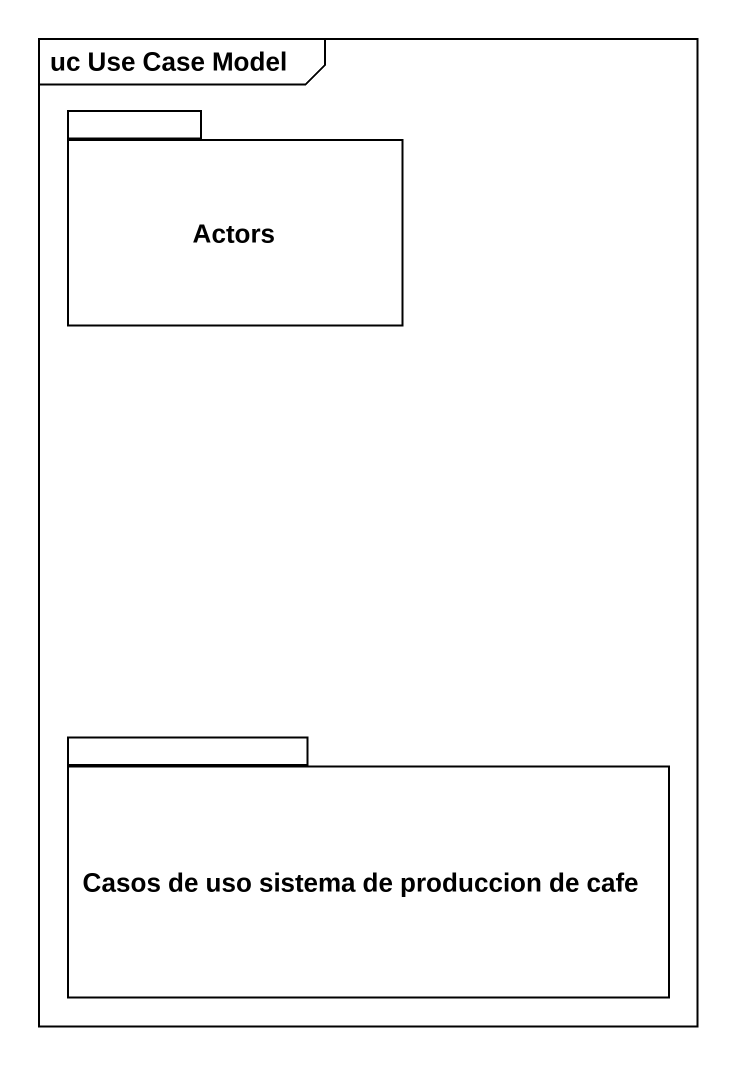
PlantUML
@startuml
mainframe uc Use Case Model
package Actors {
}
package "Casos de uso sistema de produccion de cafe" as Casos_de_uso_sistema_de {
}
@enduml
